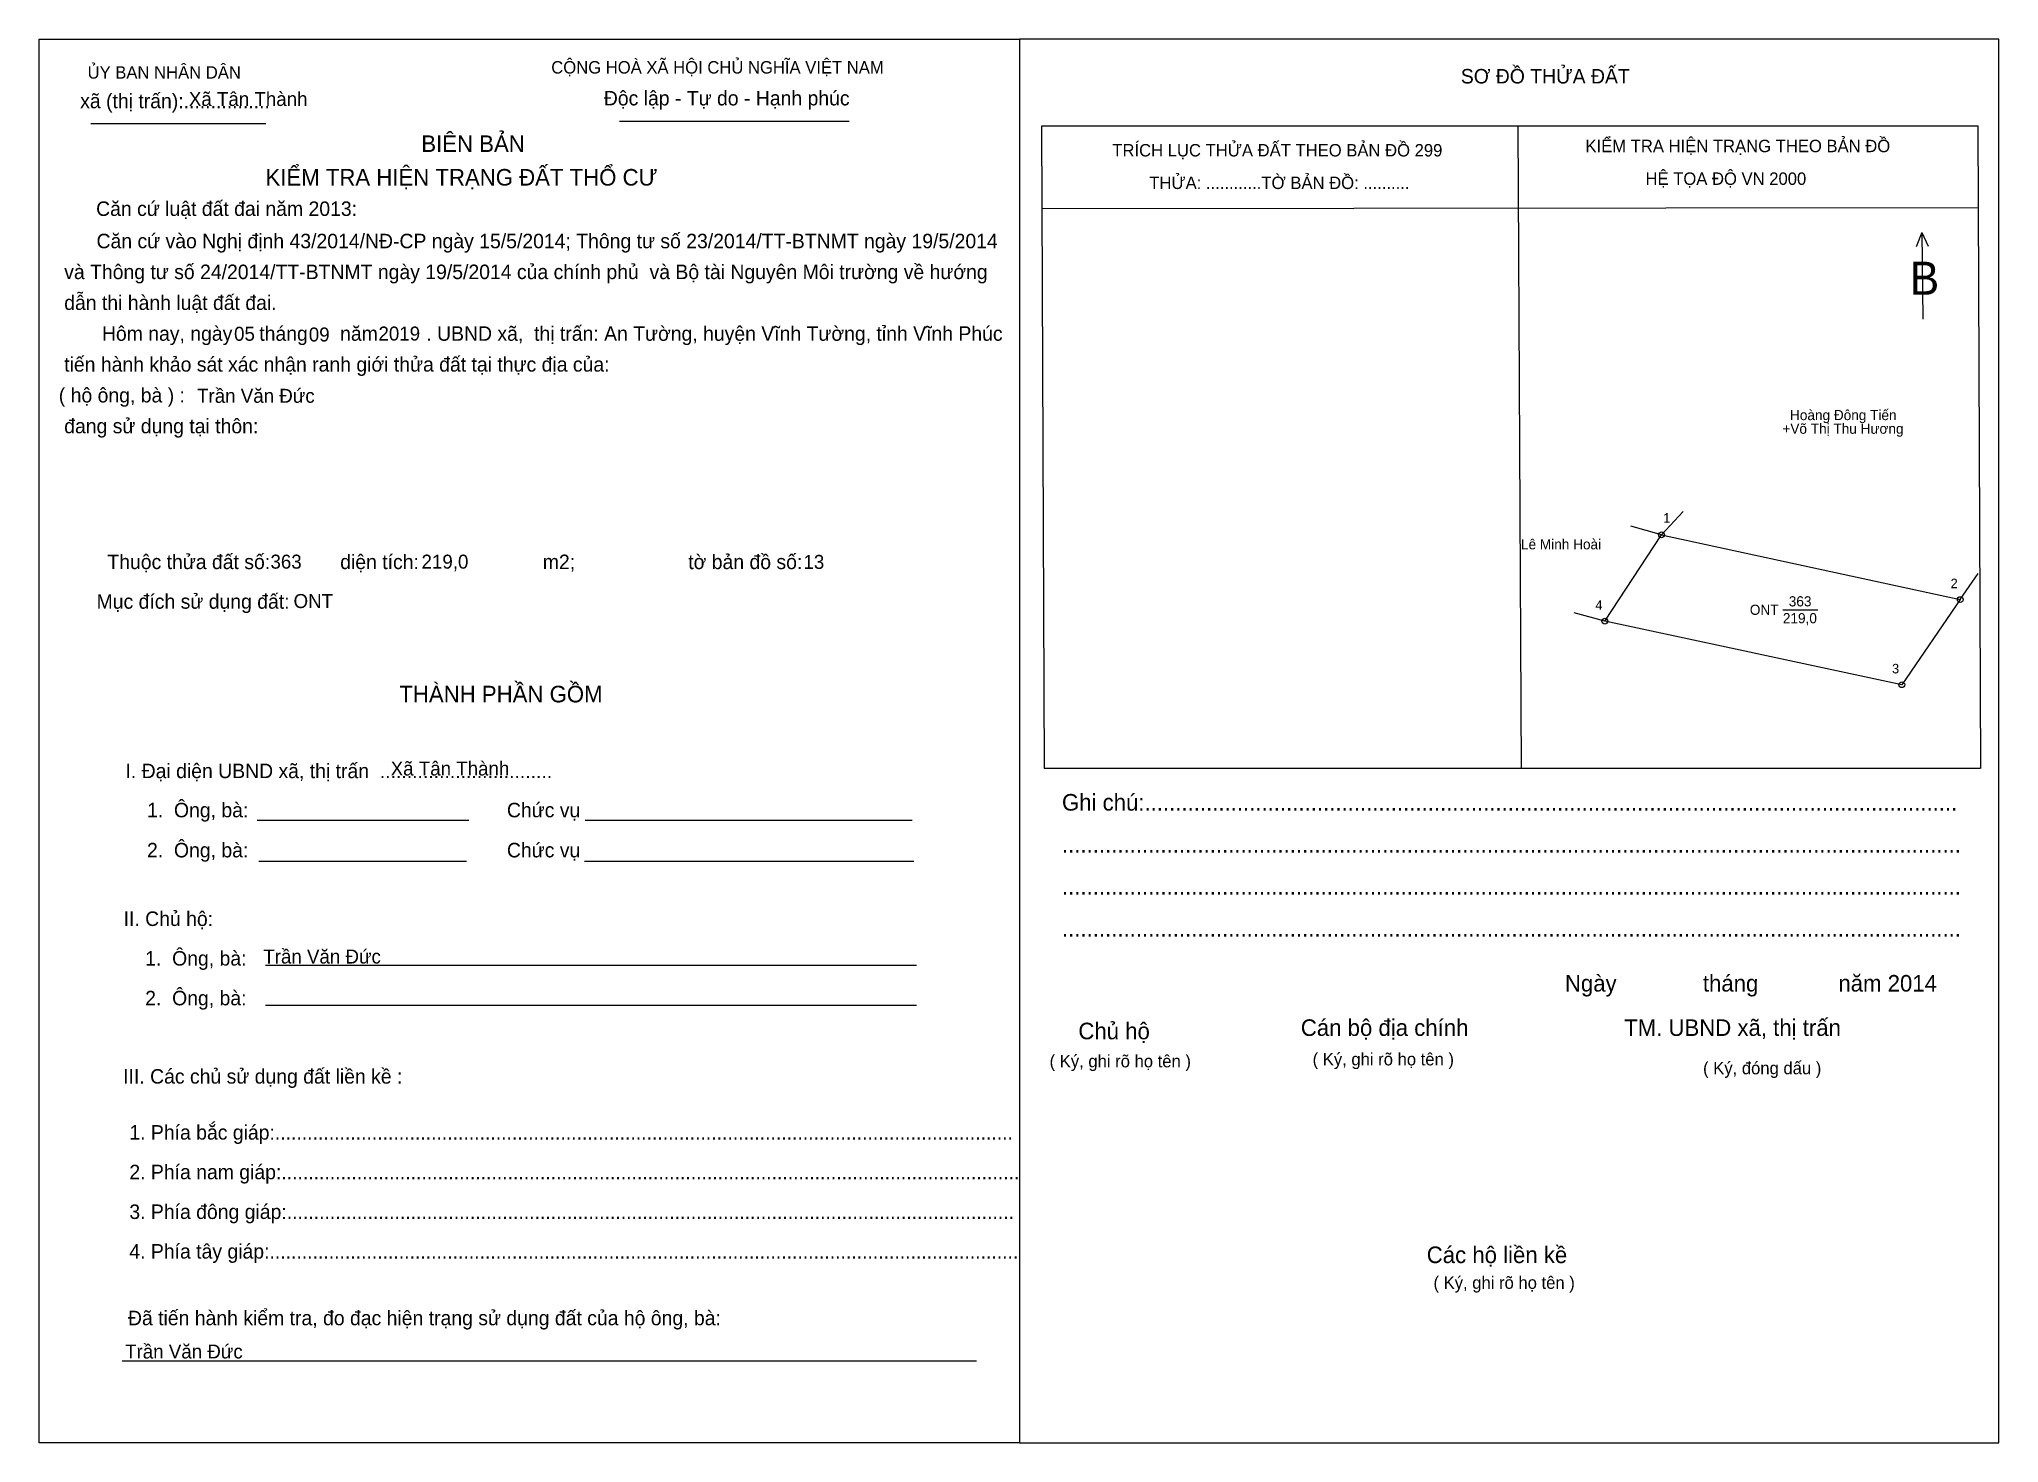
# Model space of a CAD drawing. Extents: x 540460 to 540630, y 1835145 to 1835266.
import ezdxf

# ---------------------------------------------------------------- set-up
doc = ezdxf.new("R2010")
doc.units = 0
for name, color, linetype in [('bbhtNoiDung', 7, 'Continuous'), ('bbhtTemplate', 7, 'Continuous'), ('CanhThua', 7, 'Continuous'), ('MocDinhThua', 7, 'Continuous'), ('NhanDiaChinhThua', 7, 'Continuous'), ('NhanTuCan', 7, 'Continuous'), ('RauThua', 7, 'Continuous'), ('SoHieuDinhThua', 7, 'Continuous')]:
    doc.layers.add(name, color=color, linetype=linetype)

msp = doc.modelspace()

# ---------------------------------------------------------------- linework, layer by layer
at = {"layer": 'bbhtTemplate'}
for p, q in [((540464.9, 1835258.78), (540480.05, 1835258.78)), ((540510.67, 1835258.99), (540530.54, 1835258.99)), ((540588.42, 1835258.58), (540588.7, 1835202.96)), ((540547.22, 1835251.43), (540628.24, 1835251.51)), ((540623.4, 1835249.37), (540622.91, 1835248.12)), ((540623.4, 1835249.37), (540623.96, 1835248.16)), ((540623.4, 1835249.37), (540623.48, 1835241.86)), ((540479.28, 1835198.48), (540497.62, 1835198.48)), ((540507.68, 1835198.48), (540535.99, 1835198.48)), ((540479.44, 1835194.93), (540497.42, 1835194.93)), ((540507.64, 1835194.93), (540536.15, 1835194.93)), ((540480.01, 1835185.92), (540536.36, 1835185.92)), ((540480.01, 1835182.45), (540536.36, 1835182.45)), ((540467.61, 1835151.67), (540541.57, 1835151.67))]:
    msp.add_line(p, q, dxfattribs=at)
for points in [[(540460.42, 1835144.56), (540460.42, 1835266.09), (540545.28, 1835266.09), (540545.28, 1835144.56)], [(540630.06, 1835144.56), (540630.06, 1835266.09), (540545.28, 1835266.09), (540545.28, 1835144.56)]]:
    msp.add_lwpolyline(points, close=True, dxfattribs=at)
for points in [[(540547.46, 1835202.96), (540547.22, 1835258.58), (540628.24, 1835258.58), (540628.49, 1835202.96)], [(540628.45, 1835202.96), (540547.42, 1835202.96)]]:
    msp.add_lwpolyline(points, dxfattribs=at)
at = {"layer": 'CanhThua'}
for p, q in [((540595.96, 1835215.7), (540600.86, 1835223.18)), ((540600.86, 1835223.18), (540626.73, 1835217.57)), ((540626.73, 1835217.57), (540621.67, 1835210.2)), ((540621.67, 1835210.2), (540595.96, 1835215.7))]:
    msp.add_line(p, q, dxfattribs=at)
at = {"layer": 'MocDinhThua'}
for centre in [(540600.86, 1835223.18), (540626.73, 1835217.57), (540595.96, 1835215.7), (540621.67, 1835210.2)]:
    msp.add_circle(centre, 0.25, dxfattribs=at)
at = {"layer": 'NhanDiaChinhThua'}
msp.add_line((540611.37, 1835216.69), (540614.39, 1835216.69), dxfattribs=at)
at = {"layer": 'RauThua'}
for p, q in [((540600.86, 1835223.18), (540602.74, 1835225.19)), ((540600.86, 1835223.18), (540598.21, 1835223.92)), ((540626.73, 1835217.57), (540628.28, 1835219.84)), ((540595.96, 1835215.7), (540593.31, 1835216.41))]:
    msp.add_line(p, q, dxfattribs=at)

# ---------------------------------------------------------------- texts
at = {"layer": 'bbhtNoiDung'}
for s, height, p in [('Xã Tân Thành', 1.2117, (540473.38, 1835260.31)), ('05', 1.212, (540477.29, 1835239.98)), ('09', 1.212, (540483.76, 1835239.92)), ('2019', 1.212, (540489.79, 1835240)), ('Trần Văn Đức', 1.2117, (540474.09, 1835234.61)), ('363', 1.212, (540480.44, 1835220.25)), ('219,0', 1.212, (540493.52, 1835220.25)), ('13', 1.212, (540526.58, 1835220.23)), ('ONT', 1.212, (540482.44, 1835216.84)), ('Xã Tân Thành', 1.2117, (540490.85, 1835202.34)), ('Trần Văn Đức', 1.2117, (540479.82, 1835186.06)), ('Trần Văn Đức', 1.2117, (540467.86, 1835151.86))]:
    msp.add_text(s, height=height, dxfattribs=at).set_placement(p)
at = {"layer": 'bbhtTemplate'}
for s, height, p in [('CỘNG HOÀ XÃ HỘI CHỦ NGHĨA VIỆT NAM', 1.076, (540504.75, 1835263.12)), ('ỦY BAN NHÂN DÂN', 1.076, (540464.61, 1835262.68)), ('SƠ ĐỒ THỬA ĐẤT', 1.2553, (540583.49, 1835262.26)), ('xã (thị trấn):................', 1.2553, (540463.97, 1835260.12)), ('Độc lập - Tự do - Hạnh phúc', 1.2553, (540509.3, 1835260.36)), ('BIÊN BẢN', 1.435, (540493.5, 1835256.33)), ('TRÍCH LỤC THỬA ĐẤT THEO BẢN ĐỒ 299', 1.076, (540553.32, 1835255.94)), ('KIỂM TRA HIỆN TRẠNG THEO BẢN ĐỒ', 1.076, (540594.28, 1835256.31)), ('KIỂM TRA HIỆN TRẠNG ĐẤT THỔ CƯ', 1.4348, (540480.01, 1835253.42)), ('        THỬA: ............TỜ BẢN ĐỒ: ..........', 1.076, (540553.32, 1835253.12)), ('             HỆ TỌA ĐỘ VN 2000', 1.076, (540594.28, 1835253.48)), ('Căn cứ luật đất đai năm 2013:', 1.2553, (540465.35, 1835250.79)), ('       Căn cứ vào Nghị định 43/2014/NĐ-CP ngày 15/5/2014; Thông tư số 23/2014/TT-BTNMT ngày 19/5/2014', 1.25527, (540462.12, 1835247.99)), (' và Thông tư số 24/2014/TT-BTNMT ngày 19/5/2014 của chính phủ  và Bộ tài Nguyên Môi trường về hướng', 1.2553, (540462.12, 1835245.32)), ('B', 2.87, (540622.35, 1835243.96)), (' dẫn thi hành luật đất đai.', 1.2553, (540462.12, 1835242.65)), ('        Hôm nay, ngày     tháng      năm         . UBND xã,  thị trấn: An Tường, huyện Vĩnh Tường, tỉnh Vĩnh Phúc', 1.25527, (540462.12, 1835239.98)), (' tiến hành khảo sát xác nhận ranh giới thửa đất tại thực địa của:', 1.2553, (540462.12, 1835237.31)), ('( hộ ông, bà ) :', 1.2553, (540462.12, 1835234.64)), (' đang sử dụng tại thôn:', 1.2553, (540462.12, 1835231.97)), ('  Thuộc thửa đất số:             diện tích:                       m2;                     tờ bản đồ số:', 1.25527, (540465.39, 1835220.21)), ('Mục đích sử dụng đất:', 1.2553, (540465.39, 1835216.78)), ('THÀNH PHẦN GỒM', 1.4348, (540491.6, 1835208.67)), ('I. Đại diện UBND xã, thị trấn  ................................', 1.2553, (540467.89, 1835202.11)), ('    1.  Ông, bà:                                                Chức vụ', 1.2553, (540467.89, 1835198.72)), ('Ghi chú:....................................................................................................................................', 1.43475, (540548.96, 1835199.3)), ('    2.  Ông, bà:                                                Chức vụ', 1.2553, (540467.89, 1835195.25)), ('..................................................................................................................................................', 1.43475, (540548.96, 1835195.66)), ('..................................................................................................................................................', 1.43475, (540548.96, 1835192.03)), ('II. Chủ hộ:', 1.2553, (540467.73, 1835189.31)), ('..................................................................................................................................................', 1.43475, (540548.96, 1835188.39)), ('    1.  Ông, bà:', 1.2553, (540467.73, 1835185.88)), ('Ngày              tháng             năm 2014', 1.4348, (540592.5, 1835183.63)), ('    2.  Ông, bà:', 1.2553, (540467.73, 1835182.44)), ('Chủ hộ', 1.435, (540550.38, 1835179.5)), ('Cán bộ địa chính', 1.4348, (540569.64, 1835179.79)), ('TM. UBND xã, thị trấn', 1.4348, (540597.63, 1835179.79)), ('( Ký, ghi rõ họ tên )', 1.076, (540547.89, 1835177.07)), ('( Ký, ghi rõ họ tên )', 1.076, (540570.66, 1835177.24)), ('( Ký, đóng dấu )', 1.076, (540604.46, 1835176.47)), ('III. Các chủ sử dụng đất liền kề :', 1.2553, (540467.69, 1835175.66)), ('    1. Phía bắc giáp:.........................................................................................................................................', 1.25527, (540466.36, 1835170.81)), ('    2. Phía nam giáp:.........................................................................................................................................', 1.25527, (540466.36, 1835167.38)), ('    3. Phía đông giáp:.......................................................................................................................................', 1.25527, (540466.36, 1835163.94)), ('    4. Phía tây giáp:...........................................................................................................................................', 1.25527, (540466.36, 1835160.51)), ('Các hộ liền kề', 1.4348, (540580.54, 1835160.12)), ('( Ký, ghi rõ họ tên )', 1.076, (540581.12, 1835157.89)), ('    Đã tiến hành kiểm tra, đo đạc hiện trạng sử dụng đất của hộ ông, bà:', 1.2553, (540466.24, 1835154.74))]:
    msp.add_text(s, height=height, dxfattribs=at).set_placement(p)
at = {"layer": 'NhanDiaChinhThua'}
for s, p in [('ONT', (540608.51, 1835216.25)), ('363', (540611.88, 1835216.98)), ('219,0', (540611.37, 1835215.52))]:
    msp.add_text(s, height=0.88, dxfattribs=at).set_placement(p)
at = {"layer": 'NhanTuCan'}
for s, p in [('Hoàng Đông Tiến', (540611.99, 1835233.11)), ('+Võ Thị Thu Hương', (540611.33, 1835231.93)), ('Lê Minh Hoài', (540588.7, 1835221.92))]:
    msp.add_text(s, height=0.8798, dxfattribs=at).set_placement(p)
at = {"layer": 'SoHieuDinhThua'}
for s, p in [('1', (540601.01, 1835224.23)), ('2', (540625.89, 1835218.56)), ('4', (540595.14, 1835216.69)), ('3', (540620.82, 1835211.18))]:
    msp.add_text(s, height=0.825, dxfattribs=at).set_placement(p)

doc.saveas('drawing.dxf')
